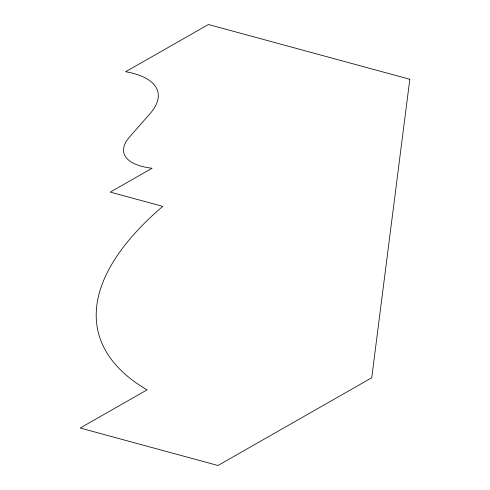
<?xml version="1.0" encoding="UTF-8"?>
<svg xmlns="http://www.w3.org/2000/svg" width="490" height="490" viewBox="0 0 490 490"><rect width="100%" height="100%" fill="white"/><g stroke="black" fill="none" stroke-linecap="round" stroke-linejoin="round"><path stroke-width="0.73" d="M409.818 79.27L371.732 377.79L217.97 465.5L80.182 428.021L147.092 389.856A436.394 174.71 -13.2 0 1 162.747 206.37L110.281 192.098L152.102 168.242A72.024 28.837 -13.2 0 1 129.568 136.98L150.032 113.656A98.735 39.531 -13.2 0 0 125.642 71.73L208.434 24.5L409.818 79.27"/></g></svg>
